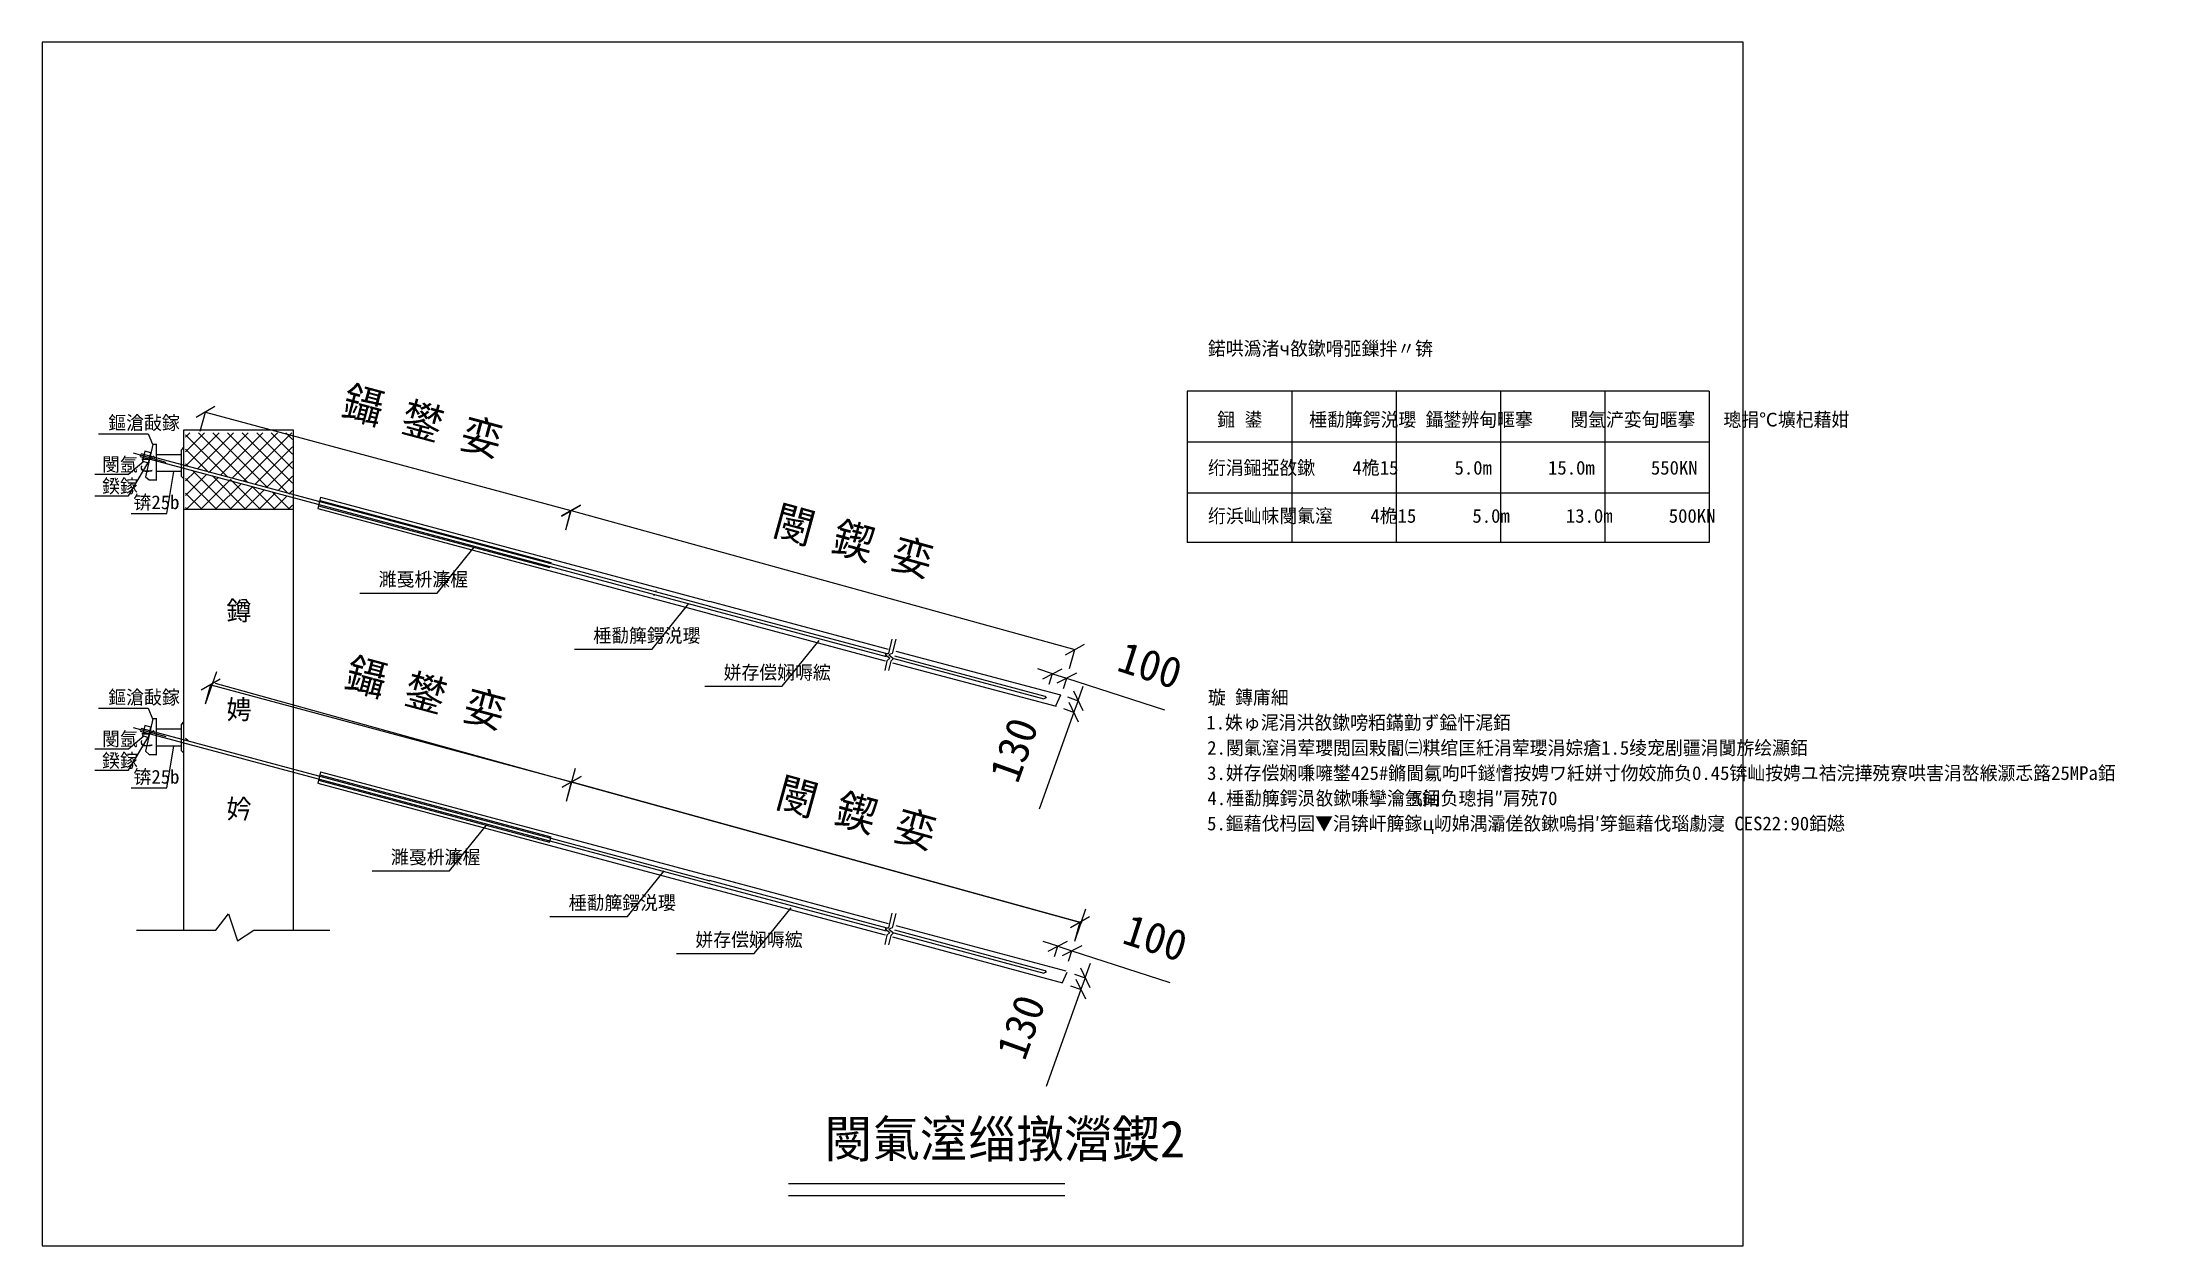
# Model space of a CAD drawing. Header units: metres. Extents: x 0 to 369, y 0 to 210.
import ezdxf

# ---------------------------------------------------------------- set-up
doc = ezdxf.new("R2010")
doc.units = ezdxf.units.M
doc.layers.add(' ', color=7, linetype='Continuous')

msp = doc.modelspace()

# ---------------------------------------------------------------- linework, layer by layer
for p, q in [((297, 210), (0, 210)), ((0, 210), (0, 0)), ((297, 0), (297, 210)), ((291.04, 149.14), (199.93, 149.14)), ((199.93, 149.14), (199.93, 122.69)), ((218.15, 149.14), (218.15, 122.69)), ((236.37, 149.14), (236.37, 122.69)), ((236.37, 149.14), (236.37, 122.69)), ((236.37, 149.14), (236.37, 122.69)), ((254.59, 149.14), (254.59, 122.69)), ((254.59, 149.14), (254.59, 122.69)), ((254.59, 149.14), (254.59, 122.69)), ((272.82, 149.14), (272.82, 122.69)), ((291.04, 149.14), (291.04, 122.69)), ((30.15, 146.42), (26.84, 144.51)), ((27.59, 142.13), (28.5, 145.48)), ((28.49, 145.46), (92.3, 128.28)), ((9.82, 141.7), (18.5, 141.7)), ((18.5, 141.7), (19.23, 139.85)), ((43.85, 142.33), (24.65, 142.33)), ((24.65, 142.33), (24.65, 55.06)), ((25.02, 141.11), (25.76, 141.85)), ((25.02, 138.56), (28.31, 141.85)), ((25.02, 136.02), (30.86, 141.85)), ((32.42, 134.13), (25.02, 141.53)), ((27.11, 135.56), (33.4, 141.85)), ((35.9, 133.2), (27.26, 141.85)), ((29.06, 134.95), (35.95, 141.85)), ((39.38, 132.27), (29.8, 141.85)), ((31.13, 134.48), (38.49, 141.85)), ((42.85, 131.34), (32.35, 141.85)), ((33.13, 133.94), (41.04, 141.85)), ((43.68, 133.06), (34.89, 141.85)), ((35.14, 133.41), (43.58, 141.85)), ((43.68, 135.61), (37.44, 141.85)), ((43.68, 138.15), (39.98, 141.85)), ((43.68, 140.7), (42.53, 141.85)), ((43.85, 55.06), (43.85, 142.33)), ((15.04, 134.64), (17.74, 136.88)), ((15.87, 138.34), (21.59, 136.75)), ((17.15, 138.05), (17.07, 137.79)), ((17.08, 137.7), (116.44, 111.09)), ((17.19, 138.22), (116.53, 111.59)), ((17.91, 138.67), (17.5, 136.93)), ((17.5, 136.93), (18.57, 136.61)), ((18.97, 138.38), (17.91, 138.67)), ((19.31, 139.83), (18.01, 134.19)), ((18.57, 136.61), (18.97, 138.38)), ((19.97, 139.83), (19.31, 139.83)), ((19.9, 138.09), (24.23, 138.09)), ((19.95, 133.67), (19.95, 139.87)), ((24.22, 138.71), (24.63, 139.27)), ((24.22, 138.72), (24.22, 134.29)), ((29.06, 134.95), (25.02, 138.99)), ((37.15, 132.87), (43.68, 139.4)), ((39.16, 132.33), (43.68, 136.85)), ((291.04, 140.2), (199.93, 140.2)), ((9.17, 134.64), (15.04, 134.64)), ((15.04, 130.88), (18.43, 136.53)), ((18.01, 134.19), (18.64, 133.63)), ((18.64, 133.63), (20.01, 133.63)), ((24.17, 135.09), (19.9, 135.09)), ((21.73, 127.8), (22.98, 135.09)), ((24.22, 134.31), (24.62, 133.96)), ((25.47, 136), (25.02, 136.44)), ((25.02, 133.47), (26.68, 135.13)), ((25.02, 130.92), (28.69, 134.59)), ((30.35, 128.57), (25.02, 133.89)), ((25.22, 128.57), (30.7, 134.05)), ((32.9, 128.57), (26.21, 135.26)), ((27.76, 128.57), (32.87, 133.68)), ((35.44, 128.57), (29.69, 134.32)), ((30.31, 128.57), (34.71, 132.98)), ((37.99, 128.57), (32.87, 133.68)), ((41.16, 131.79), (43.68, 134.3)), ((9.17, 130.88), (15.04, 130.88)), ((27.8, 128.57), (25.02, 131.35)), ((32.85, 128.57), (36.72, 132.44)), ((35.4, 128.57), (38.73, 131.9)), ((40.53, 128.57), (36.64, 132.46)), ((37.94, 128.57), (40.74, 131.36)), ((43.08, 128.57), (40.12, 131.53)), ((40.49, 128.57), (42.75, 130.83)), ((43.06, 131.14), (43.68, 131.76)), ((43.68, 130.51), (43.59, 130.6)), ((48.56, 130.63), (48.08, 128.62)), ((48.44, 130.06), (88.8, 119.25)), ((48.56, 130.63), (116.5, 112.42)), ((291.04, 131.34), (199.93, 131.34)), ((15.5, 127.8), (21.73, 127.8)), ((24.65, 128.54), (43.7, 128.54)), ((25.26, 128.57), (25.02, 128.8)), ((43.03, 128.57), (43.68, 129.21)), ((48.08, 128.62), (116.44, 110.3)), ((48.24, 129.14), (88.57, 118.33)), ((90.65, 127.33), (93.95, 129.24)), ((93.98, 129.22), (90.66, 127.34)), ((91.4, 124.95), (92.3, 128.3)), ((91.4, 124.95), (92.32, 128.3)), ((92.32, 128.28), (180.29, 104.03)), ((291.04, 122.69), (199.93, 122.69)), ((68.97, 113.89), (75.43, 121.87)), ((88.57, 118.33), (88.62, 118.54)), ((88.8, 119.25), (88.74, 119.04)), ((55.46, 113.89), (68.97, 113.89)), ((106.46, 104.07), (112.91, 112.05)), ((106.86, 113.43), (106.91, 113.64)), ((107.14, 114.34), (107.08, 114.12)), ((116.39, 111.09), (147.34, 102.8)), ((116.44, 113.03), (116.44, 113.03)), ((116.45, 111.63), (147.48, 103.32)), ((116.49, 112.46), (147.69, 104.1)), ((116.5, 113.26), (116.5, 113.26)), ((116.39, 110.34), (147.15, 102.09)), ((92.94, 104.07), (106.46, 104.07)), ((129.19, 97.62), (135.64, 105.6)), ((148.35, 105.87), (147.73, 103.36)), ((149.02, 105.83), (148.4, 103.32)), ((149.01, 103.75), (177.77, 96.11)), ((178.63, 103.09), (181.95, 104.98)), ((179.37, 100.71), (180.29, 104.05)), ((28.51, 94.56), (30.46, 100.21)), ((147.49, 102.04), (147.12, 100.4)), ((147.73, 103.36), (147.16, 103.15)), ((147.16, 103.15), (147.98, 102.54)), ((147.98, 102.54), (147.49, 102.04)), ((148.15, 102), (147.78, 100.36)), ((148.4, 103.32), (147.82, 103.11)), ((147.82, 103.11), (148.64, 102.49)), ((148.64, 102.49), (148.15, 102)), ((148.47, 101.74), (177.04, 94.14)), ((148.66, 102.45), (174.9, 95.42)), ((148.8, 102.96), (175.07, 95.92)), ((176.38, 99.82), (173.81, 100.65)), ((174.68, 98.95), (178.08, 100.69)), ((175.8, 98.01), (176.39, 99.84)), ((176.38, 99.82), (178.86, 99.02)), ((180.56, 99.89), (177.16, 98.15)), ((31.07, 98.86), (27.76, 96.95)), ((28.52, 94.57), (29.42, 97.92)), ((29.41, 97.9), (92.43, 80.94)), ((30.19, 98.14), (92.94, 80.8)), ((115.67, 97.62), (129.19, 97.62)), ((177.78, 96.05), (176.93, 94.13)), ((178.28, 97.21), (178.87, 99.03)), ((178.86, 99.02), (195.97, 93.49)), ((180.04, 96.84), (181.68, 93.39)), ((180.86, 95.12), (181.77, 97.66)), ((9.82, 93.8), (18.5, 93.8)), ((18.5, 93.8), (19.23, 91.94)), ((180.13, 93.08), (174.08, 76.15)), ((175.29, 95.58), (174.89, 95.41)), ((175.07, 95.92), (175.29, 95.58)), ((178.29, 93.74), (180.15, 93.07)), ((179.02, 95.78), (180.88, 95.11)), ((180.95, 91.35), (179.32, 94.8)), ((180.86, 95.12), (180.13, 93.08)), ((15.04, 86.73), (17.74, 88.97)), ((15.87, 90.44), (21.59, 88.84)), ((17.15, 90.14), (17.07, 89.89)), ((17.08, 89.8), (116.44, 63.18)), ((17.19, 90.31), (116.53, 63.68)), ((17.91, 90.76), (17.5, 89.02)), ((17.5, 89.02), (18.57, 88.7)), ((18.97, 90.47), (17.91, 90.76)), ((19.31, 91.92), (18.01, 86.28)), ((18.57, 88.7), (18.97, 90.47)), ((19.97, 91.92), (19.31, 91.92)), ((19.9, 90.18), (24.23, 90.18)), ((19.95, 85.76), (19.95, 91.96)), ((24.22, 90.81), (24.63, 91.36)), ((24.22, 90.81), (24.22, 86.38)), ((9.17, 86.73), (15.04, 86.73)), ((15.04, 82.97), (18.43, 88.63)), ((18.01, 86.28), (18.64, 85.73)), ((18.64, 85.73), (20.01, 85.73)), ((24.17, 87.18), (19.9, 87.18)), ((21.73, 79.89), (22.98, 87.18)), ((24.22, 86.41), (24.62, 86.05)), ((25.47, 88.09), (25.02, 88.53)), ((9.17, 82.97), (15.04, 82.97)), ((48.56, 82.72), (48.08, 80.71)), ((48.44, 82.16), (88.8, 71.35)), ((48.56, 82.72), (116.5, 64.52)), ((90.77, 79.99), (94.08, 81.89)), ((94.1, 81.88), (90.78, 79.99)), ((91.53, 77.6), (93.12, 83.35)), ((15.5, 79.89), (21.73, 79.89)), ((48.08, 80.71), (116.44, 62.39)), ((48.24, 81.23), (88.57, 70.42)), ((91.53, 77.6), (92.43, 80.96)), ((91.53, 77.6), (92.45, 80.95)), ((92.44, 80.93), (181.21, 56.47)), ((92.94, 80.8), (181.5, 56.33)), ((71.12, 65.4), (77.58, 73.38)), ((88.75, 71.29), (88.54, 70.44)), ((57.61, 65.4), (71.12, 65.4)), ((102.16, 57.43), (108.61, 65.4)), ((116.39, 63.22), (147.34, 54.93)), ((116.45, 63.76), (147.48, 55.44)), ((116.49, 64.59), (147.69, 56.23)), ((116.39, 62.47), (147.15, 54.22)), ((30.32, 55.06), (32.53, 57.9)), ((32.53, 57.9), (34.11, 53.17)), ((88.64, 57.43), (102.16, 57.43)), ((124.28, 50.98), (130.73, 58.96)), ((147.73, 55.49), (147.16, 55.28)), ((148.35, 58), (147.73, 55.49)), ((148.4, 55.45), (147.82, 55.24)), ((149.02, 57.96), (148.4, 55.45)), ((149.01, 55.88), (178.7, 47.96)), ((179.55, 55.53), (182.87, 57.42)), ((180.29, 53.14), (182.23, 58.78)), ((180.29, 53.14), (181.21, 56.49)), ((16.42, 55.06), (30.32, 55.06)), ((34.11, 53.17), (36.95, 55.06)), ((36.95, 55.06), (50.21, 55.06)), ((147.49, 54.17), (147.12, 52.53)), ((147.16, 55.28), (147.98, 54.67)), ((147.98, 54.67), (147.49, 54.17)), ((148.15, 54.13), (147.78, 52.49)), ((147.82, 55.24), (148.64, 54.62)), ((148.64, 54.62), (148.15, 54.13)), ((148.47, 53.87), (178.13, 45.87)), ((148.66, 54.58), (174.9, 47.54)), ((148.8, 55.09), (175.07, 48.05)), ((177.31, 52.26), (174.74, 53.09)), ((175.61, 51.39), (179.01, 53.12)), ((176.72, 50.44), (177.31, 52.27)), ((177.31, 52.26), (179.79, 51.45)), ((181.49, 52.32), (178.09, 50.58)), ((110.76, 50.98), (124.28, 50.98)), ((175.07, 48.05), (175.29, 47.71)), ((179.2, 49.64), (179.79, 51.47)), ((179.79, 51.45), (196.9, 45.92)), ((181.27, 48.48), (182.91, 45.03)), ((182.09, 46.76), (183, 49.3)), ((175.29, 47.71), (174.89, 47.54)), ((181.36, 44.72), (175.3, 27.79)), ((178.87, 47.7), (178.02, 45.78)), ((179.52, 45.37), (181.38, 44.71)), ((180.25, 47.41), (182.11, 46.75)), ((182.18, 42.99), (180.54, 46.44)), ((182.09, 46.76), (181.36, 44.72)), ((130.31, 10.86), (178.52, 10.86)), ((130.31, 8.78), (178.52, 8.78)), ((0, 0), (297, 0))]:
    msp.add_line(p, q)

# ---------------------------------------------------------------- texts
at = {"layer": ' '}
for s, p in [('鏂滄敮鎵', (11.52, 142.41)), ('閿氬ご', (10.44, 135.14)), ('鍨鎵', (10.44, 131.35)), ('锛25b', (15.93, 128.54)), ('濉戞枡濂楃', (58.73, 115.1)), ('棰勫簲鍔涚瓔', (96.21, 105.28)), ('姘存偿娴嗕綋', (118.95, 98.84)), ('鏂滄敮鎵', (11.52, 94.5)), ('閿氬ご', (10.44, 87.23)), ('鍨鎵', (10.44, 83.45)), ('锛25b', (15.93, 80.63)), ('濉戞枡濂楃', (60.88, 66.62)), ('棰勫簲鍔涚瓔', (91.91, 58.64)), ('姘存偿娴嗕綋', (114.03, 52.2))]:
    msp.add_text(s, height=2.4, dxfattribs=at).set_placement(p)
for s, height, p in [('鍩哄潙渚ч敋鏉嗗弬鏁拌〃锛', 2.4, (203.52, 155.37)), (' 鎺 鍙     棰勫簲鍔涚瓔 鑷鐢辨甸暱搴    閿氬浐娈甸暱搴   璁捐℃壙杞藉姏', 2.4, (203.52, 142.96)), ('绗涓鎺掗敋鏉    4桅15      5.0m      15.0m      550KN', 2.4, (203.52, 134.56)), ('绗浜屾帓閿氭潌    4桅15      5.0m      13.0m      500KN', 2.4, (203.52, 126.16)), ('鐏', 3.36, (32.16, 109.14)), ('璇 鏄庯細', 2.4, (203.52, 94.49)), ('娉', 3.36, (32.16, 91.89)), ('1.姝ゅ浘涓洪敋鏉嗙粨鏋勭ず鎰忓浘銆', 2.4, (203.25, 90.09)), ('2.閿氭潌涓荤瓔閲囩敤閽㈢粸绾匡紝涓荤瓔涓婃瘡1.5绫宠剧疆涓闅旂绘灦銆', 2.4, (203.4, 85.68)), ('3.姘存偿娴嗛噰鐢425#鏅閫氱呴吀鐩愭按娉ワ紝姘寸伆姣斾负0.45锛屾按娉ユ祮浣撶殑寮哄害涓嶅緱灏忎簬25MPa銆', 2.4, (203.38, 81.27)), ('妗', 3.36, (32.16, 74.55)), ('4.棰勫簲鍔涢敋鏉嗛攣瀹氬间负璁捐″肩殑70', 2.4, (203.44, 76.88)), ('%銆', 2.4, (239.28, 76.88)), ('5.鏂藉伐杩囩▼涓锛屽簲鎵ц屻婂湡灞傞敋鏉嗚捐′笌鏂藉伐瑙勮寖 CES22:90銆嬨', 2.4, (203.38, 72.48)), ('閿氭潌缁撴瀯鍥2', 6.44, (136.53, 15.39))]:
    msp.add_text(s, height=height).set_placement(p)
for s, rotation, p in [('鑷 鐢 娈', 344.93, (51.99, 144.99)), ('閿 鍥 娈', 344.59, (127.22, 124.15)), ('100', 342.09, (187.37, 100.43)), ('鑷 鐢 娈', 344.93, (52.51, 97.54)), ('130', 70.32, (170.3, 80.44)), ('閿 鍥 娈', 344.59, (127.74, 76.7)), ('100', 342.09, (188.29, 52.86)), ('130', 70.32, (171.53, 32.08))]:
    msp.add_text(s, height=5.4, rotation=rotation).set_placement(p)

doc.saveas('drawing.dxf')
